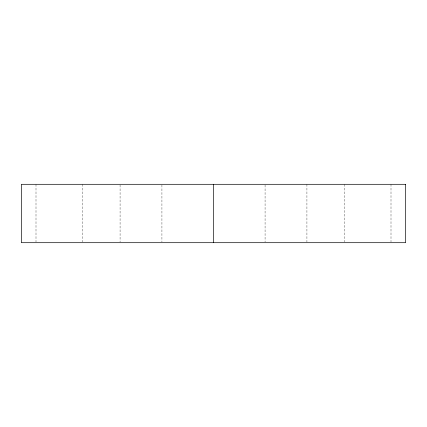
<?xml version="1.0" encoding="UTF-8"?>
<svg xmlns="http://www.w3.org/2000/svg" width="427" height="427" viewBox="0 0 427 427"><rect width="100%" height="100%" fill="white"/><g stroke="black" fill="none" stroke-linecap="round" stroke-linejoin="round"><path stroke-width="0.32" stroke-dasharray="2.13 1.6" d="M390.999 184.304L390.999 242.029M344.29 184.304L344.29 242.029M306.922 184.304L306.922 242.029M265.076 184.971L265.076 242.029M161.924 184.971L161.924 242.029M120.078 184.971L120.078 242.029M82.71 184.304L82.71 242.029M36.001 184.304L36.001 242.029"/><path stroke-width="0.64" d="M213.5 184.304L213.5 242.696M405.65 184.304L21.35 184.304L21.35 242.696L405.65 242.696L405.65 184.304"/></g></svg>
